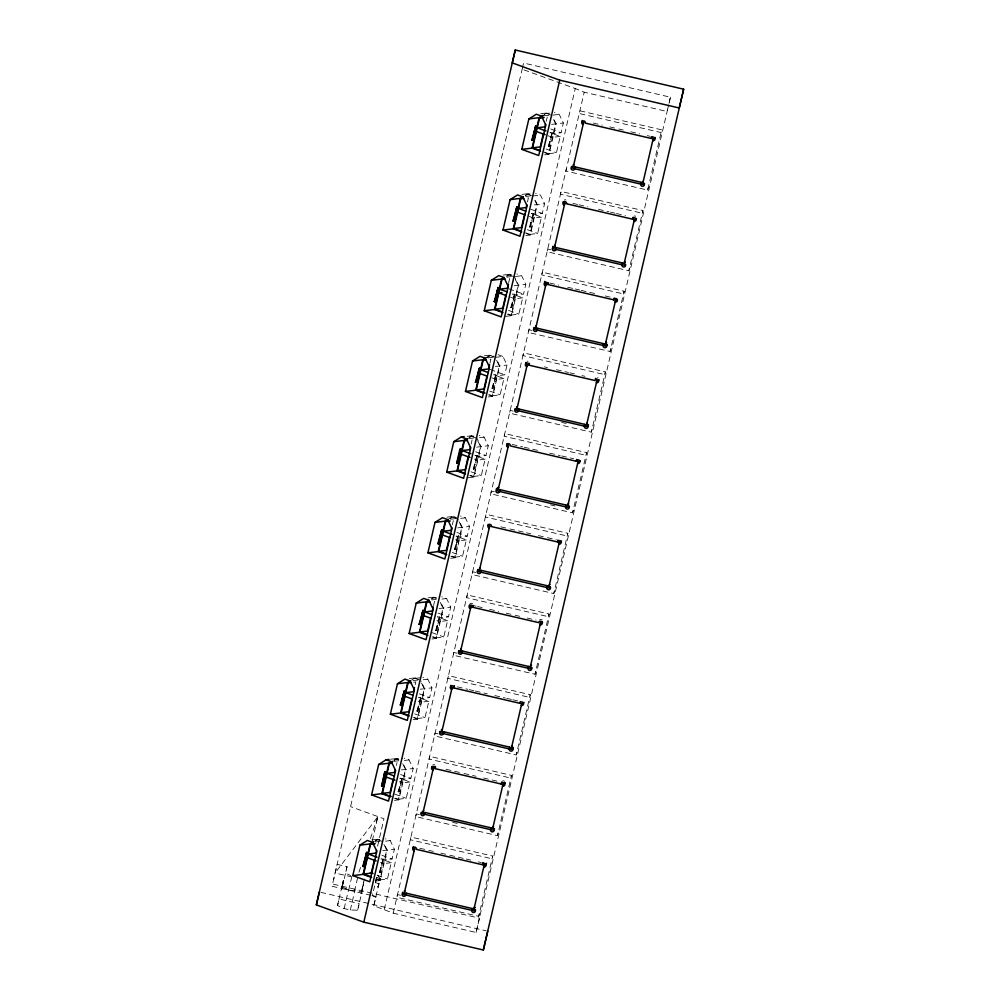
<?xml version="1.0" encoding="UTF-8"?>
<svg xmlns="http://www.w3.org/2000/svg" width="1000" height="1000" viewBox="0 0 1000 1000"><rect width="100%" height="100%" fill="white"/><g stroke="black" fill="none" stroke-linecap="round" stroke-linejoin="round"><path stroke-width="0.75" stroke-dasharray="5 3.75" d="M371.05 895.325L332.05 886.25L522.888 66.075M337.525 905.5L339.05 898.975L359.188 903.662L357.65 910.188L350.325 910.025L344.162 908.587L337.525 905.5L343.363 880.45L342.312 887.05L348.7 890.013L361.962 891.663M343.363 880.45L341.8 889.25L341.6 887.975M342.312 887.05L347.062 866.663L337.15 864.362L335.112 873L351.125 876.725M344.162 908.587L348.475 890.062L341.838 886.975M348.7 890.013L351.925 876.112M354.462 891.35L357.688 877.463M350.325 910.025L354.637 891.5M372.325 840.638L377.925 816.575L335.112 873M360.988 893.713C367.113 871.05 359.412 898.725 361.725 892.663M361.5 891.513L364.4 879M361.688 890.738L362.425 889.688M363 885.125L363.713 882.062M357.65 910.188L363.488 885.138M377.6 846.125L383.963 818.775L350.575 806.625M396.375 765.438L397.025 762.638M415.15 684.737L415.788 681.95L412.713 682.312M433.6 605.438L434.562 601.25M452.362 524.75L453.338 520.562M471.138 444.05L472.113 439.875M489.913 363.363L490.887 359.175L487.812 359.55M508.688 282.663L509.663 278.488M527.463 201.975L528.438 197.787L523.812 198.35M546.237 121.287L547.212 117.1M375.8 897.225L372.4 895.638L377.312 874.5L380.087 878.838L373.812 905.7L393.2 913.162L476.087 932.463L479.438 918.175L332.575 884L332.05 886.25M379.375 872.375L383.25 858.413L380.412 872.45L379.375 872.375L380.412 872.45M398.15 791.688L402.025 777.712L399.188 791.75L398.15 791.688L399.188 791.75M416.925 710.987L420.8 697.025L417.962 711.062L416.925 710.987L417.962 711.062M435.7 630.3L439.575 616.325L436.737 630.363L435.7 630.3L436.737 630.363M454.475 549.6L457.713 535.712L458.75 535.775L454.875 549.75L458.75 535.775M473.25 468.913L477.125 454.938L474.288 468.975L473.25 468.913L474.288 468.975M492.025 388.225L495.9 374.25L493.062 388.288L492.025 388.225L493.062 388.288M510.8 307.525L514.675 293.55L511.838 307.6L510.8 307.525L511.838 307.6M529.575 226.838L533.45 212.862L530.612 226.9L529.575 226.838L530.612 226.9M548.35 146.137L552.225 132.175L549.388 146.213L548.35 146.137L549.388 146.213M379.775 872.525L383.65 858.55M398.55 791.825L402.425 777.862M417.325 711.137L421.2 697.163M436.1 630.438L439.975 616.475M473.65 469.062L477.525 455.087M492.425 388.363L496.3 374.387M511.2 307.675L515.075 293.7M529.975 226.975L533.85 213.012M548.75 146.287L552.625 132.312M380.025 872.3L383.25 858.413M398.8 791.612L402.025 777.712M417.575 710.913L420.8 697.025M436.337 630.225L439.575 616.325M458.35 535.638L455.513 549.675M473.888 468.837L477.125 454.938M492.663 388.137L495.9 374.25M511.438 307.45L514.675 293.55M530.212 226.75L533.45 212.862M548.987 146.062L552.225 132.175M376.812 878.863L379.738 879.925L386.675 850.138L383.738 843.988M395.588 798.162L398.512 799.237L405.45 769.438L401.337 760.825M414.363 717.475L417.287 718.55L424.225 688.75L420.1 680.138L415.25 678.375L412.863 679.875M433.137 636.788L436.062 637.85L443 608.062L438.875 599.438M451.912 556.087L454.837 557.163L461.775 527.362L458.837 521.213M470.688 475.4L473.612 476.463L480.55 446.675L477.612 440.513M489.45 394.7L492.388 395.775L499.325 365.975L495.2 357.362L502.912 356.438L507.038 365.05L504.762 374.812L497.05 375.737L494.113 374.675M508.225 314.012L511.163 315.075L518.1 285.287L515.15 279.125M525.538 232.787L529.938 234.387L536.875 204.587L533.925 198.438M544.312 152.088L548.713 153.688L555.65 123.9L551.525 115.288L546.675 113.513L544.288 115.025M375.625 881.062L380.037 880.537L387.125 850.088L384.05 843.675M394.4 800.375L398.812 799.85L405.887 769.4L402.825 762.987M413.175 719.675L417.587 719.15L424.663 688.7L420.988 681.012M431.95 638.987L436.362 638.462L443.438 608.013L440.375 601.6M450.725 558.3L455.138 557.762L462.212 527.312L458.537 519.625M468.038 477.775L473.913 477.075L480.988 446.625L476.7 437.65M488.275 396.912L492.688 396.375L499.762 365.925L496.7 359.525M505.588 316.388L511.45 315.688L518.538 285.238L514.25 276.262M525.825 235.525L530.225 235L537.312 204.55L534.25 198.137M544.6 154.825L549 154.3L556.087 123.85L553.025 117.45M379.738 879.925L387.45 879L391.25 862.675L380.975 858.938M381.475 858.838L384.4 859.9L392.113 858.975L394.387 849.212L390.262 840.6L385.412 838.825M398.512 799.237L406.225 798.312L410.025 781.988L399.75 778.25M400.238 778.138L403.175 779.212L410.887 778.288L413.162 768.512L409.038 759.9L404.188 758.138M417.287 718.55L425 717.625L428.8 701.3L418.525 697.55M419.012 697.45L421.95 698.512L429.663 697.588L431.938 687.825L427.812 679.212L422.962 677.45M436.062 637.85L443.775 636.925L447.575 620.6L437.3 616.862M437.788 616.75L440.725 617.825L448.438 616.9L450.712 607.137L446.587 598.513L441.737 596.75M454.837 557.163L462.55 556.237L466.35 539.913L456.075 536.175M456.562 536.062L459.5 537.125L467.212 536.2L469.487 526.438L465.363 517.825L460.513 516.062M473.612 476.463L481.325 475.538L485.125 459.212L474.85 455.475M475.337 455.363L478.275 456.438L485.988 455.513L488.263 445.75L484.137 437.125L479.288 435.363M492.388 395.775L500.1 394.85L503.9 378.525L493.625 374.787M511.163 315.075L518.875 314.15L522.675 297.825L512.4 294.088M512.888 293.975L515.825 295.05L523.538 294.125L525.8 284.363L521.688 275.75L516.838 273.975M529.938 234.387L537.65 233.463L541.45 217.138L531.175 213.4M531.663 213.287L534.6 214.363L542.312 213.438L544.575 203.663L540.462 195.05L535.612 193.287M548.713 153.688L556.425 152.762L560.225 136.438L549.95 132.7M550.438 132.6L553.375 133.663L561.087 132.738L563.35 122.975L559.237 114.362L554.388 112.587M384.25 909.5L575.262 88.537L522.15 69.2M393.2 913.162L584.212 92.2L575.262 88.537M400.55 895.275L397.525 894.575L396.887 897.275L478.7 916.325L492.713 856.075L410.913 837.038L410.275 839.737L492.088 858.787L492.713 856.075M419.325 814.587L416.3 813.875L415.662 816.587L497.475 835.625L511.488 775.387L429.688 756.338L429.05 759.05L510.863 778.088L511.488 775.387M438.1 733.888L435.075 733.188L434.438 735.888L516.25 754.938L530.262 694.688L448.462 675.65L447.825 678.35L529.637 697.4L530.262 694.688M456.875 653.2L453.85 652.5L453.212 655.2L535.025 674.237L549.038 614L467.238 594.963L466.6 597.663L548.413 616.7L549.038 614M475.65 572.5L472.625 571.8L471.987 574.513L553.8 593.55L567.812 533.3L486.012 514.263L485.375 516.975L567.188 536.013L567.812 533.3M494.425 491.812L491.4 491.112L490.763 493.812L572.575 512.85L586.587 452.612L504.787 433.575L504.15 436.275L585.962 455.312L586.587 452.612M513.2 411.125L510.175 410.412L509.538 413.125L591.35 432.163L605.363 371.912L523.562 352.875L522.925 355.588L604.725 374.625L605.363 371.912M531.975 330.425L528.95 329.725L528.312 332.425L610.112 351.475L624.138 291.225L542.337 272.188L541.7 274.887L623.5 293.925L624.138 291.225M550.75 249.737L547.725 249.025L547.087 251.737L628.888 270.775L642.913 210.538L561.112 191.488L560.475 194.2L642.275 213.238L642.913 210.538M566.5 168.337L565.862 171.038L647.663 190.087L661.688 129.838L579.888 110.8L579.25 113.5L661.05 132.55L661.688 129.838M476.087 932.463L668.675 104.812M669.025 103.287L670.438 97.212L523.587 63.025L522.438 67.962M333.688 879.237L334.212 876.975M347.062 866.663L345.55 873.15L350.65 875.525M341.8 889.25L342.3 885M376.675 877.25L380.087 878.838L378.1 887.312L375.425 882.537L377.312 874.5M373.812 905.7L375.988 896.475L372.4 895.638M628.888 270.775L629.525 268.075M647.663 190.087L648.3 187.375M610.112 351.475L610.75 348.762M572.575 512.85L573.2 510.15M591.35 432.163L591.975 429.45M553.8 593.55L554.425 590.837M516.25 754.938L516.875 752.225M535.025 674.237L535.65 671.538M670.438 97.212L667.087 111.5L584.212 92.2M497.475 835.625L498.1 832.925M478.7 916.325L479.338 913.612M358.938 872.225L361.438 864.9M370.425 838.538L377.925 816.575M544.125 114.562L546.625 113L550.5 114.412M525.35 195.25L527.85 193.688L531.725 195.1M525.513 195.712L527.9 194.213L530.988 193.837M506.575 275.95L509.075 274.375L512.95 275.8M506.737 276.4L509.125 274.9L512.212 274.538M485.312 358.2L490.3 355.075L494.188 356.488M486.763 357.85L490.35 355.6L493.438 355.225M469.038 437.325L471.525 435.763L475.412 437.188M469.188 437.788L471.575 436.287L474.663 435.925M447.762 519.587L452.75 516.462L456.637 517.875M450.412 518.488L452.8 516.987L455.887 516.613M431.488 598.713L433.975 597.15L439.15 599.038M431.637 599.175L434.025 597.675L437.113 597.3M411.463 680.188L415.2 677.85L419.087 679.262M393.938 760.1L396.425 758.538L400.312 759.95M394.087 760.562L396.475 759.062L402.65 758.325M375.163 840.8L377.65 839.237L380.238 840.175M375.312 841.263L377.713 839.75L383.875 839.013M540.75 113.7L546.625 113M546.675 113.513L549.763 113.15M544.462 115.763L548.862 115.237M553.075 115.1L559.237 114.362M551.688 124.375L563.35 122.975M560.225 136.438L552.513 137.363L548.112 135.762M521.975 194.387L527.85 193.688M525.688 196.45L531.562 195.75M532.75 195.975L540.462 195.05M534.375 204.9L544.575 203.663M541.45 217.138L533.737 218.062L529.338 216.462M503.2 275.087L509.075 274.375M506.912 277.15L511.312 276.625M515.525 276.488L521.688 275.75M514.138 285.763L525.8 284.363M522.675 297.825L514.963 298.75L510.562 297.15M484.425 355.775L490.3 355.075M488.137 357.837L494.012 357.137M495.363 366.463L507.038 365.05M503.9 378.525L496.188 379.45L491.788 377.85M467.113 436.3L471.525 435.763M469.363 438.537L473.762 438M479.513 437.688L484.137 437.125M476.587 447.15L488.263 445.75M485.125 459.212L477.413 460.138L474.475 459.075M446.875 517.163L452.75 516.462M450.588 519.225L456.463 518.525M460.737 518.375L465.363 517.825M457.812 527.85L469.487 526.438M466.35 539.913L458.638 540.837L455.7 539.763M428.1 597.863L433.975 597.15M431.812 599.925L436.213 599.388M441.962 599.075L446.587 598.513M439.038 608.538L450.712 607.137M447.575 620.6L439.862 621.525L436.925 620.462M409.325 678.55L415.2 677.85M415.25 678.375L421.425 677.625M413.038 680.612L418.913 679.912M423.188 679.762L427.812 679.212M420.262 689.225L431.938 687.825M428.8 701.3L421.087 702.225L418.15 701.15M390.55 759.237L396.425 758.538M394.263 761.3L398.663 760.775M404.412 760.462L409.038 759.9M401.488 769.925L413.162 768.512M410.025 781.988L402.312 782.913L399.387 781.85M371.775 839.938L377.65 839.237M375.487 842L379.888 841.475M385.637 841.15L390.262 840.6M382.713 850.612L394.387 849.212M391.25 862.675L383.537 863.6L380.613 862.537M593.25 123.05L602.263 125.15M609.763 126.9L617.263 128.637M618.763 128.988L623.263 130.037M630.763 131.788L639.775 133.875M647.275 135.625L650.275 136.325M572.975 203.4L577.487 204.45M578.987 204.788L587.987 206.887M598.488 209.338L608.987 211.775M610.487 212.125L614.987 213.175M616.487 213.525L625.5 215.625M549.7 283.038L558.713 285.138M567.712 287.238L573.713 288.625M575.212 288.975L579.712 290.025M581.213 290.375L596.213 293.863M605.225 295.963L611.225 297.362M544.438 366.875L547.438 367.575M556.438 369.675L568.438 372.463M569.938 372.812L574.438 373.862M581.95 375.613L584.95 376.312M561.675 422.4L566.225 423.462M512.15 444.425L522.663 446.875M524.163 447.225L539.163 450.712M549.663 453.162L560.175 455.6M561.675 455.95L573.675 458.75M550.475 504.862L555.025 505.913M500.887 526.862L508.387 528.612M509.888 528.962L524.888 532.45M526.388 532.8L530.887 533.85M538.4 535.6L545.9 537.337M547.4 537.688L556.4 539.788M473.1 605.462L476.112 606.163M477.612 606.512L482.113 607.562M489.613 609.3L498.612 611.4M506.112 613.15L513.612 614.888M515.112 615.237L519.625 616.287M527.125 618.038L536.125 620.138M457.337 686.85L467.837 689.3M469.338 689.65L473.837 690.7M475.337 691.05L487.337 693.838M494.85 695.588L505.35 698.025M506.85 698.375L511.35 699.425M512.85 699.775L518.85 701.175M446.062 769.3L462.562 773.138M464.062 773.487L476.075 776.275M483.575 778.025L497.075 781.175M452.663 822.337L457.2 823.4M419.787 848.238L427.287 849.987M428.787 850.337L433.288 851.388M440.788 853.125L448.288 854.875M449.787 855.225L464.8 858.725M466.3 859.062L470.8 860.113M478.3 861.862L481.3 862.562M320.887 892.362L486.225 930.85M550.812 129L561.087 132.738M546.15 149.025L556.425 152.762M544.775 152.762L549 154.3M527.9 194.213L531.538 195.538M530.575 209.163L542.312 213.438M527.375 229.725L537.65 233.463M526 233.45L530.225 235M509.125 274.9L513.975 276.675M508.862 288.788L523.538 294.125M508.6 310.413L518.875 314.15M507.225 314.15L511.45 315.688M498.062 354.675L502.912 356.438M490.35 355.6L493.988 356.925M490.087 369.475L504.762 374.812M489.825 391.112L500.1 394.85M488.45 394.837L492.688 396.375M471.575 436.287L476.425 438.05M475.712 451.775L485.988 455.513M471.05 471.8L481.325 475.538M469.675 475.538L473.913 477.075M452.8 516.987L457.65 518.75M456.938 532.463L467.212 536.2M452.275 552.5L462.55 556.237M450.9 556.225L455.138 557.762M434.025 597.675L436.45 598.562M438.162 613.162L448.438 616.9M432.038 632.65L443.775 636.925M432.125 636.912L436.362 638.462M419.387 693.85L429.663 697.588M414.725 713.875L425 717.625M413.35 717.613L417.587 719.15M396.475 759.062L398.9 759.95M400.613 774.538L410.887 778.288M394.487 794.038L406.225 798.312M394.575 798.3L398.812 799.85M377.713 839.75L382.562 841.525M381.838 855.238L392.113 858.975M377.188 875.263L387.45 879M375.8 879L380.037 880.537M375.425 882.537L378.913 883.812M527.087 361.238A1.837 1.8 13.2 0 1 528.038 361.213M597.65 377.413A1.837 1.8 13.2 0 1 598.1 377.587M469.963 603.812A1.837 1.8 13.2 0 1 472.562 603.737M539.575 620.013A1.837 1.8 13.2 0 1 542.175 619.938M633.812 216.25A1.837 1.8 13.2 0 1 635.65 216.2M564.2 200.05A1.837 1.8 13.2 0 1 566.038 200M502.025 781.4A1.837 1.8 13.2 0 1 504.625 781.325M432.788 764.9A1.837 1.8 13.2 0 1 435.012 765.125"/><path stroke-width="1.5" d="M316.35 904.9L515.275 50L683.65 89.188L483.338 950L363.812 922.175L316.35 904.9L319.363 892.013M352.812 875.6L359.9 845.15L367.375 840.462L372.55 842.35L376.838 851.325L369.75 881.775L352.812 875.6L363.1 874.375L371.562 877.45M386.15 759.775L391.325 761.663L395.613 770.625L388.525 801.075L371.587 794.912L378.675 764.463L386.15 759.775L389.087 759.425M390.363 714.225L397.45 683.775L404.925 679.075L410.1 680.962L414.387 689.938L407.3 720.387L390.363 714.225L400.65 712.987L409.113 716.075M409.137 633.525L416.225 603.075L423.688 598.387L428.875 600.275L433.162 609.237L426.075 639.688L409.137 633.525L419.425 632.288L427.887 635.375M427.912 552.837L435 522.388L442.463 517.688L447.65 519.575L451.938 528.55L444.85 559L427.912 552.837L438.2 551.6L446.662 554.688M461.238 437L466.425 438.888L470.712 447.863L463.625 478.3L446.688 472.137L453.775 441.688L461.238 437L464.175 436.65M465.462 391.45L472.55 361L480.012 356.312L485.2 358.188L489.487 367.163L482.4 397.612L465.462 391.45L475.75 390.213L482.8 392.788M484.237 310.75L491.325 280.3L498.787 275.613L503.975 277.5L508.263 286.475L501.175 316.925L484.237 310.75L494.513 309.525L502.987 312.6M503.013 230.062L510.1 199.613L517.562 194.925L522.75 196.812L527.038 205.775L519.95 236.225L503.013 230.062L513.288 228.825L521.763 231.912M521.788 149.362L528.875 118.912L536.337 114.225L541.525 116.112L545.812 125.087L538.725 155.538L521.788 149.362L532.062 148.138L540.538 151.213M362.837 866.35L366.712 852.387L363.875 866.425L362.837 866.35L363.875 866.425M381.613 785.662L384.85 771.775L385.887 771.838L382.65 785.725L381.613 785.662L382.65 785.725M400.387 704.975L404.263 691L401.425 705.037L400.387 704.975L401.425 705.037M419.162 624.275L423.038 610.312L420.2 624.35L419.162 624.275L420.2 624.35M437.938 543.587L441.812 529.612L438.975 543.65L437.938 543.587L438.975 543.65M456.712 462.887L459.938 449L460.988 449.062L457.113 463.038L460.988 449.062M475.487 382.2L479.363 368.225L476.525 382.262L475.487 382.2L476.525 382.262M494.263 301.5L498.137 287.538L495.3 301.575L494.263 301.5L495.3 301.575M513.038 220.812L516.912 206.838L514.075 220.875L513.038 220.812L514.075 220.875M531.812 140.113L535.688 126.15L532.85 140.188L531.812 140.113L532.85 140.188M363.237 866.5L367.113 852.525M382.013 785.812L384.85 771.775M400.788 705.113L404.663 691.15M419.562 624.425L423.438 610.45M438.338 543.725L442.212 529.763M475.887 382.337L479.762 368.375M494.663 301.65L498.537 287.675M513.438 220.963L517.312 206.988M532.212 140.262L536.087 126.287M363.475 866.275L366.712 852.387M382.25 785.588L385.887 771.838M401.025 704.887L404.263 691M419.8 624.2L423.038 610.312M438.575 543.513L441.812 529.612M460.588 448.925L457.75 462.962M476.125 382.125L479.363 368.225M494.9 301.425L498.137 287.538M513.675 220.738L516.912 206.838M532.45 140.037L535.688 126.15M363.1 874.375L370.188 843.925L373.913 841.575M371.587 794.912L381.875 793.675L388.95 763.225L391.45 761.663M400.65 712.987L407.725 682.537L410.225 680.975M419.425 632.288L426.5 601.838L429 600.275M438.2 551.6L445.275 521.15L447.762 519.587M446.688 472.137L456.975 470.913L464.05 440.462L466.538 438.9M475.75 390.213L482.825 359.762L485.312 358.2M494.513 309.525L501.6 279.075L504.087 277.512M513.288 228.825L520.375 198.375L522.863 196.812M532.062 148.138L539.15 117.688L542.888 115.337M370.938 876.725L363.6 874.05L370.538 844.262L372.925 842.763M391.188 796.562L382.375 793.363L389.312 763.562L392.9 761.312M408.488 715.337L401.15 712.663L408.088 682.875L410.475 681.375M427.262 634.65L419.925 631.975L426.863 602.175L429.25 600.675M446.037 553.95L438.7 551.287L445.637 521.487L448.025 519.987M464.812 473.263L457.475 470.588L464.412 440.8L467.987 438.537M485.05 393.1L476.25 389.9L483.188 360.1L485.575 358.6M502.362 311.875L495.025 309.2L501.962 279.413L504.35 277.913M521.138 231.175L513.8 228.512L520.725 198.713L523.125 197.213M539.913 150.488L532.575 147.812L539.5 118.025L543.088 115.775M374.425 859.775L371.312 873.125L363.6 874.05M376.625 850.312L375.975 853.1L368.263 854.025L377.062 857.225M393.2 779.075L390.087 792.438L382.375 793.363M395.4 769.613L394.75 772.412L387.038 773.337L394.375 776M411.975 698.388L408.862 711.737L401.15 712.663M414.5 687.525L413.525 691.712L405.812 692.638L413.15 695.312M430.737 617.688L427.638 631.05L419.925 631.975M433.275 606.838L432.3 611.025L424.588 611.95L431.925 614.612M449.513 537L446.413 550.363L438.7 551.287M451.725 527.537L451.075 530.325L443.363 531.25L452.163 534.462M468.288 456.312L465.188 469.663L457.475 470.588M470.5 446.85L469.85 449.637L462.137 450.562L470.938 453.762M487.062 375.613L483.963 388.975L476.25 389.9M489.588 364.762L488.625 368.938L480.913 369.862L488.25 372.537M505.838 294.925L502.738 308.275L495.025 309.2M508.363 284.062L507.4 288.25L499.688 289.175L507.025 291.85M524.612 214.225L521.512 227.587L513.8 228.512M526.812 204.762L526.163 207.55L518.462 208.475L525.8 211.15M543.387 133.537L540.288 146.888L532.575 147.812M545.588 124.075L544.938 126.862L537.238 127.788L546.038 130.988M363.812 922.175L559.725 80.162L512.25 62.888L515.275 50M486.438 863.275A1.837 1.8 13.2 0 1 484.188 865.075L473.975 908.988A1.837 1.8 13.2 0 1 475.35 911.162A1.837 1.8 13.2 0 1 473.15 912.5A1.837 1.8 13.2 0 1 471.763 910.325L405.75 894.963A1.837 1.8 13.2 0 1 403.55 896.287A1.837 1.8 13.2 0 1 402.163 894.125A1.837 1.8 13.2 0 1 404.363 892.788L414.575 848.875A1.837 1.8 13.2 0 1 413.2 846.712M505.213 782.588A1.837 1.8 13.2 0 1 502.962 784.388L492.75 828.288A1.837 1.8 13.2 0 1 494.125 830.462A1.837 1.8 13.2 0 1 491.925 831.8A1.837 1.8 13.2 0 1 490.538 829.625L424.525 814.262A1.837 1.8 13.2 0 1 422.325 815.6A1.837 1.8 13.2 0 1 420.938 813.425A1.837 1.8 13.2 0 1 423.137 812.087L433.35 768.188A1.837 1.8 13.2 0 1 431.925 766.488M523.938 702.362A1.837 1.8 13.2 0 1 521.737 703.7L511.525 747.6A1.837 1.8 13.2 0 1 512.9 749.775A1.837 1.8 13.2 0 1 510.7 751.112A1.837 1.8 13.2 0 1 509.312 748.938L443.3 733.575A1.837 1.8 13.2 0 1 441.1 734.912A1.837 1.8 13.2 0 1 439.712 732.738A1.837 1.8 13.2 0 1 441.912 731.4L452.125 687.5A1.837 1.8 13.2 0 1 450.737 685.325M542.55 622.1A1.837 1.8 13.2 0 1 540.513 623L530.288 666.912A1.837 1.8 13.2 0 1 531.675 669.075A1.837 1.8 13.2 0 1 529.475 670.413A1.837 1.8 13.2 0 1 528.088 668.25L462.075 652.875A1.837 1.8 13.2 0 1 459.875 654.212A1.837 1.8 13.2 0 1 458.488 652.038A1.837 1.8 13.2 0 1 460.688 650.7L470.9 606.8A1.837 1.8 13.2 0 1 469.475 605.1M561.487 540.975A1.837 1.8 13.2 0 1 559.288 542.312L549.062 586.213A1.837 1.8 13.2 0 1 550.45 588.387A1.837 1.8 13.2 0 1 548.25 589.725A1.837 1.8 13.2 0 1 546.862 587.55L480.85 572.188A1.837 1.8 13.2 0 1 478.638 573.525A1.837 1.8 13.2 0 1 477.262 571.35A1.837 1.8 13.2 0 1 479.462 570.013L489.675 526.112A1.837 1.8 13.2 0 1 488.25 524.4M580.1 460.725A1.837 1.8 13.2 0 1 578.062 461.613L567.837 505.525A1.837 1.8 13.2 0 1 569.225 507.688A1.837 1.8 13.2 0 1 567.025 509.025A1.837 1.8 13.2 0 1 565.638 506.863L499.625 491.488A1.837 1.8 13.2 0 1 497.413 492.825A1.837 1.8 13.2 0 1 496.037 490.662A1.837 1.8 13.2 0 1 498.237 489.325L508.45 445.412A1.837 1.8 13.2 0 1 507.025 443.713M599.038 379.588A1.837 1.8 13.2 0 1 596.838 380.925L586.613 424.825A1.837 1.8 13.2 0 1 588 427A1.837 1.8 13.2 0 1 585.8 428.338A1.837 1.8 13.2 0 1 584.412 426.163L518.4 410.8A1.837 1.8 13.2 0 1 516.188 412.137A1.837 1.8 13.2 0 1 514.812 409.963A1.837 1.8 13.2 0 1 517.013 408.625L527.225 364.725A1.837 1.8 13.2 0 1 525.837 362.55M617.362 299.713A1.837 1.8 13.2 0 1 615.612 300.225L605.388 344.137A1.837 1.8 13.2 0 1 606.775 346.312A1.837 1.8 13.2 0 1 604.575 347.638A1.837 1.8 13.2 0 1 603.188 345.475L537.175 330.1A1.837 1.8 13.2 0 1 534.963 331.438A1.837 1.8 13.2 0 1 533.575 329.275A1.837 1.8 13.2 0 1 535.788 327.938L546 284.025A1.837 1.8 13.2 0 1 544.788 281.413M636.425 218.637A1.837 1.8 13.2 0 1 634.388 219.537L624.163 263.438A1.837 1.8 13.2 0 1 625.55 265.613A1.837 1.8 13.2 0 1 623.35 266.95A1.837 1.8 13.2 0 1 621.962 264.775L555.938 249.412A1.837 1.8 13.2 0 1 553.737 250.75A1.837 1.8 13.2 0 1 552.35 248.575A1.837 1.8 13.2 0 1 554.562 247.237L564.775 203.337A1.837 1.8 13.2 0 1 563.35 201.637M655.362 137.513A1.837 1.8 13.2 0 1 653.162 138.85L642.938 182.75A1.837 1.8 13.2 0 1 644.325 184.925A1.837 1.8 13.2 0 1 642.125 186.262A1.837 1.8 13.2 0 1 640.738 184.088L574.712 168.725A1.837 1.8 13.2 0 1 572.513 170.062A1.837 1.8 13.2 0 1 571.125 167.887A1.837 1.8 13.2 0 1 573.337 166.55L583.55 122.638A1.837 1.8 13.2 0 1 582.163 120.475M573.337 166.55L573.75 164.737A1.837 1.8 13.2 0 0 573.275 164.7M583.55 122.638L583.125 124.45A1.837 1.8 13.2 0 1 581.737 122.275A1.837 1.8 13.2 0 1 583.95 120.938A1.837 1.8 13.2 0 1 585.325 123.112L651.35 138.475A1.837 1.8 13.2 0 1 653.55 137.137A1.837 1.8 13.2 0 1 654.938 139.312A1.837 1.8 13.2 0 1 652.738 140.65L653.162 138.85M546 284.025L545.575 285.837A1.837 1.8 13.2 0 1 544.188 283.663A1.837 1.8 13.2 0 1 546.4 282.325A1.837 1.8 13.2 0 1 547.775 284.5L613.8 299.862A1.837 1.8 13.2 0 1 616 298.525A1.837 1.8 13.2 0 1 617.388 300.7A1.837 1.8 13.2 0 1 615.188 302.038L615.612 300.225M554.562 247.237L554.975 245.438A1.837 1.8 13.2 0 0 554.5 245.387M564.775 203.337L564.35 205.138A1.837 1.8 13.2 0 1 562.962 202.963A1.837 1.8 13.2 0 1 565.175 201.637A1.837 1.8 13.2 0 1 566.55 203.8L632.575 219.175A1.837 1.8 13.2 0 1 634.775 217.838A1.837 1.8 13.2 0 1 636.163 220A1.837 1.8 13.2 0 1 633.962 221.337L634.388 219.537M517.013 408.625L517.438 406.825A1.837 1.8 13.2 0 0 516.475 406.85M527.225 364.725L526.8 366.525A1.837 1.8 13.2 0 1 525.413 364.35A1.837 1.8 13.2 0 1 527.625 363.013A1.837 1.8 13.2 0 1 529 365.188L595.025 380.55A1.837 1.8 13.2 0 1 597.225 379.225A1.837 1.8 13.2 0 1 598.612 381.388A1.837 1.8 13.2 0 1 596.413 382.725L596.838 380.925M535.788 327.938L536.213 326.125A1.837 1.8 13.2 0 0 535.725 326.087M498.237 489.325L498.663 487.512M508.45 445.412L508.025 447.225A1.837 1.8 13.2 0 1 506.637 445.05A1.837 1.8 13.2 0 1 508.85 443.713A1.837 1.8 13.2 0 1 510.238 445.887L576.25 461.25A1.837 1.8 13.2 0 1 578.45 459.913A1.837 1.8 13.2 0 1 579.837 462.088A1.837 1.8 13.2 0 1 577.638 463.425L578.062 461.613M470.9 606.8L470.475 608.6A1.837 1.8 13.2 0 1 469.1 606.438A1.837 1.8 13.2 0 1 471.3 605.1A1.837 1.8 13.2 0 1 472.688 607.263L538.7 622.638A1.837 1.8 13.2 0 1 540.9 621.3A1.837 1.8 13.2 0 1 542.288 623.475A1.837 1.8 13.2 0 1 540.087 624.812L540.513 623M479.462 570.013L479.888 568.212A1.837 1.8 13.2 0 0 479.4 568.162M489.675 526.112L489.25 527.913A1.837 1.8 13.2 0 1 487.875 525.737A1.837 1.8 13.2 0 1 490.075 524.4A1.837 1.8 13.2 0 1 491.463 526.575L557.475 541.938A1.837 1.8 13.2 0 1 559.675 540.6A1.837 1.8 13.2 0 1 561.062 542.775A1.837 1.8 13.2 0 1 558.862 544.113L559.288 542.312M441.912 731.4L442.337 729.6A1.837 1.8 13.2 0 0 441.388 729.625M452.125 687.5L451.7 689.3A1.837 1.8 13.2 0 1 450.325 687.125A1.837 1.8 13.2 0 1 452.525 685.788A1.837 1.8 13.2 0 1 453.913 687.962L519.925 703.325A1.837 1.8 13.2 0 1 522.125 701.988A1.837 1.8 13.2 0 1 523.513 704.163A1.837 1.8 13.2 0 1 521.312 705.5L521.737 703.7M460.688 650.7L461.112 648.9A1.837 1.8 13.2 0 0 460.625 648.85M414.575 848.875L414.162 850.688A1.837 1.8 13.2 0 1 412.775 848.512A1.837 1.8 13.2 0 1 414.975 847.175A1.837 1.8 13.2 0 1 416.362 849.35L482.375 864.712A1.837 1.8 13.2 0 1 484.588 863.375A1.837 1.8 13.2 0 1 485.962 865.55A1.837 1.8 13.2 0 1 483.762 866.888L484.188 865.075M423.137 812.087L423.562 810.288M433.35 768.188L432.938 769.987A1.837 1.8 13.2 0 1 431.55 767.825A1.837 1.8 13.2 0 1 433.75 766.488A1.837 1.8 13.2 0 1 435.138 768.65L501.15 784.025A1.837 1.8 13.2 0 1 503.35 782.688A1.837 1.8 13.2 0 1 504.738 784.85A1.837 1.8 13.2 0 1 502.537 786.188L502.962 784.388M404.363 892.788L404.787 890.975A1.837 1.8 13.2 0 0 404.312 890.938M574.712 168.725L575.138 166.912L641.162 182.288A1.837 1.8 13.2 0 0 644.587 183.55M547.775 284.5L548.2 282.688M555.938 249.412L556.362 247.613L622.388 262.975A1.837 1.8 13.2 0 0 625.525 264.625M518.4 410.8L518.812 409L584.837 424.363A1.837 1.8 13.2 0 0 586.462 426.575A1.837 1.8 13.2 0 0 588.475 424.725M529 365.188L529.425 363.387M537.175 330.1L537.587 328.3L603.612 343.663A1.837 1.8 13.2 0 0 605 345.838A1.837 1.8 13.2 0 0 607.2 344.5M499.625 491.488L500.037 489.688L566.062 505.05A1.837 1.8 13.2 0 0 569.487 506.325M462.075 652.875L462.5 651.075L528.513 666.438A1.837 1.8 13.2 0 0 531.938 667.712M472.688 607.263L473.1 605.462M480.85 572.188L481.275 570.375L547.288 585.75A1.837 1.8 13.2 0 0 550.438 587.4M435.138 768.65L435.562 766.85M443.3 733.575L443.725 731.762L509.738 747.138A1.837 1.8 13.2 0 0 511.362 749.35A1.837 1.8 13.2 0 0 513.375 747.5M453.913 687.962L454.338 686.162A1.837 1.8 13.2 0 0 454.375 685.688M424.525 814.262L424.95 812.463L490.962 827.825A1.837 1.8 13.2 0 0 492.35 830A1.837 1.8 13.2 0 0 494.55 828.662M405.75 894.963L406.175 893.15L472.188 908.512A1.837 1.8 13.2 0 0 475.613 909.788M651.35 138.475L651.775 136.675M621.962 264.775L622.388 262.975M632.575 219.175L633 217.362M640.738 184.088L641.162 182.288M603.188 345.475L603.612 343.663M613.8 299.862L614.225 298.062M565.638 506.863L566.062 505.05M576.25 461.25L576.675 459.45M584.412 426.163L584.837 424.363M546.862 587.55L547.288 585.75M557.475 541.938L557.9 540.138M519.925 703.325L520.35 701.525M528.088 668.25L528.513 666.438M490.538 829.625L490.962 827.825M501.15 784.025L501.575 782.212M509.312 748.938L509.738 747.138M471.763 910.325L472.188 908.512M482.375 864.712L482.8 862.913A1.837 1.8 13.2 0 1 482.975 862.475M642.938 182.75L643.363 180.95M624.163 263.438L624.587 261.637A1.837 1.8 13.2 0 1 625.425 262.087M605.388 344.137L605.812 342.325A1.837 1.8 13.2 0 1 606.663 342.775M567.837 505.525L568.263 503.713A1.837 1.8 13.2 0 1 568.713 503.888M586.613 424.825L587.038 423.025A1.837 1.8 13.2 0 1 587.487 423.188M549.062 586.213L549.487 584.412A1.837 1.8 13.2 0 1 549.938 584.575M511.525 747.6L511.938 745.8A1.837 1.8 13.2 0 1 512.388 745.962M530.288 666.912L530.712 665.1A1.837 1.8 13.2 0 1 531.562 665.55M492.75 828.288L493.162 826.488A1.837 1.8 13.2 0 1 493.612 826.663M473.975 908.988L474.387 907.188A1.837 1.8 13.2 0 1 475.238 907.625M683.65 89.188L679.25 107.987L559.725 80.162M483.338 950L487.75 931.2M528.875 118.912L539.15 117.688M539.5 118.025L544.125 117.463M510.1 199.613L520.375 198.375M520.725 198.713L523.812 198.35M491.325 280.3L501.6 279.075M501.962 279.413L505.037 279.037M501.912 292.512L498.825 292.875L506.163 295.55M472.55 361L482.825 359.762M483.188 360.1L486.262 359.738M453.775 441.688L464.05 440.462M464.412 440.8L467.488 440.425M435 522.388L445.275 521.15M445.637 521.487L450.262 520.938M416.225 603.075L426.5 601.838M426.863 602.175L429.938 601.812M397.45 683.775L407.725 682.537M408.088 682.875L411.163 682.5M378.675 764.463L388.95 763.225M389.312 763.562L392.388 763.2M359.9 845.15L370.188 843.925M370.538 844.262L375.163 843.7M370.288 872.862L373.1 873.512M536.375 131.488L545.175 134.7M517.6 212.188L524.938 214.85M480.05 373.575L487.388 376.238M461.275 454.263L470.075 457.475M456.975 470.913L465.438 473.988M442.5 534.963L449.837 537.625M423.725 615.65L431.062 618.325M404.95 696.338L412.287 699.013M386.175 777.038L394.975 780.238M381.875 793.675L390.337 796.762M367.4 857.725L376.2 860.938M595.45 378.75A1.837 1.8 13.2 0 1 595.612 378.312M518.812 409A1.837 1.8 13.2 0 1 515.188 408.625M462.5 651.075A1.837 1.8 13.2 0 1 458.862 650.713M556.362 247.613A1.837 1.8 13.2 0 1 553.938 248.875A1.837 1.8 13.2 0 1 552.95 246.337M500.037 489.688A1.837 1.8 13.2 0 1 496.413 489.325M496.45 488.85A1.837 1.8 13.2 0 1 496.625 488.413M497.7 487.537A1.837 1.8 13.2 0 1 498.175 487.463M406.175 893.15A1.837 1.8 13.2 0 1 403.963 894.488A1.837 1.8 13.2 0 1 402.587 892.312M481.275 570.375A1.837 1.8 13.2 0 1 479.062 571.712A1.837 1.8 13.2 0 1 477.675 569.55M424.95 812.463A1.837 1.8 13.2 0 1 421.388 812.562M537.587 328.3A1.837 1.8 13.2 0 1 535.388 329.637A1.837 1.8 13.2 0 1 534 327.463M443.725 731.762A1.837 1.8 13.2 0 1 440.087 731.4M575.138 166.912A1.837 1.8 13.2 0 1 571.512 166.55"/></g></svg>
